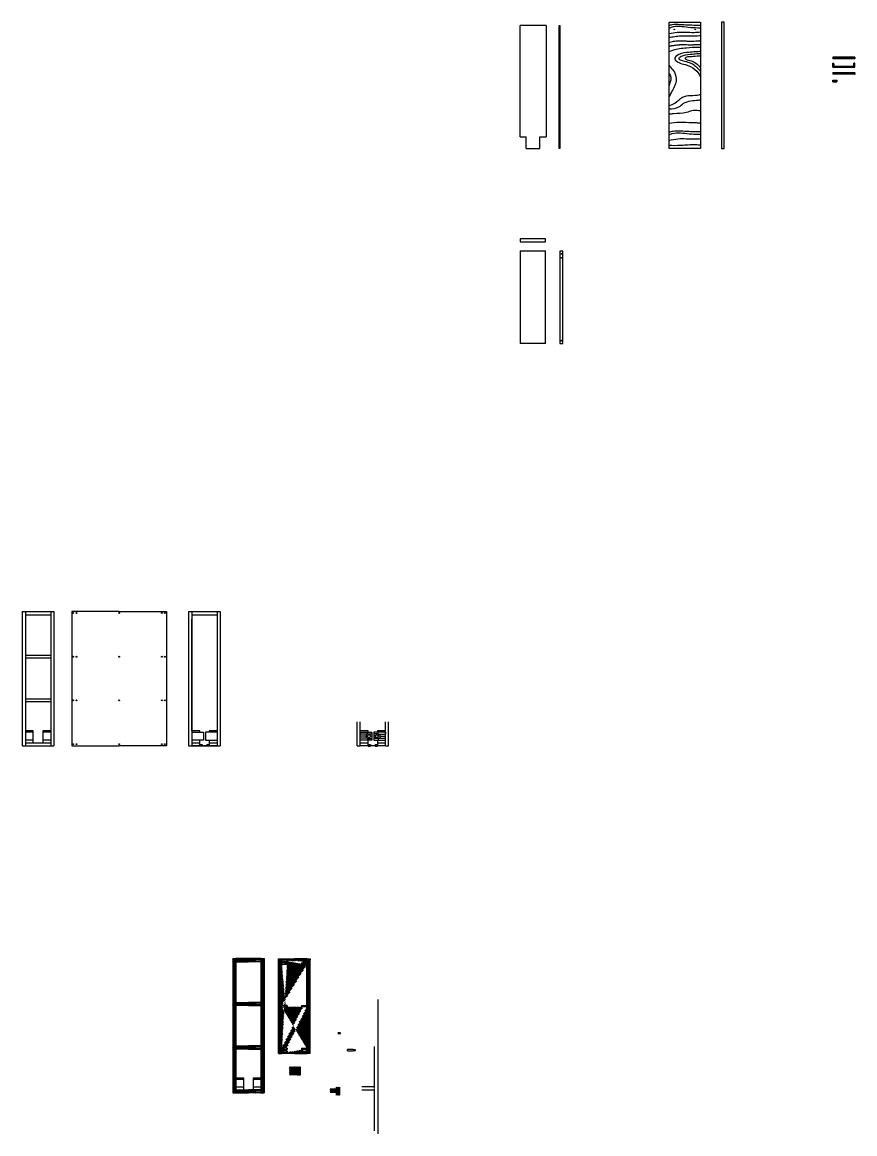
# Model space of a CAD drawing. Header units: millimetres. Extents: x 4413 to 32800, y 1732 to 15812.
# Drawn here: x 5733 to 11002, y 2524 to 9558 of the extents above; entities that cross this region are included whole.
import ezdxf

# ---------------------------------------------------------------- set-up
doc = ezdxf.new("R2010")
doc.units = ezdxf.units.MM
for name, color, linetype in [('A-WALL-FULL', 255, 'Continuous'), ('filatura', 8, 'Continuous'), ('particolari', 6, 'Continuous')]:
    doc.layers.add(name, color=color, linetype=linetype)

# ---------------------------------------------------------------- blocks, each defined once
blk = doc.blocks.new('TRAMA')
at = {"color": 31}
for points in [[(8883.4, 9688.9), (8899.9, 9696.2), (9006, 9696), (9067.2, 9692.8), (9084.6, 9692.8)], [(8884, 9707.2), (8904.4, 9712.6), (8953.6, 9713.7), (9053.5, 9709.5), (9084, 9709.5)], [(8884, 9655.1), (8935.5, 9663.9), (9041.4, 9663.2), (9084, 9665.6)], [(8884, 9632.9), (8901.7, 9634.6), (8939.1, 9639.8), (9029.3, 9640.4), (9076.9, 9642.3), (9084, 9642.3)], [(9084, 9567.7), (9068.2, 9568.4), (8994.3, 9564.2), (8907.2, 9548.9), (8884, 9540.6)], [(9084, 9541.4), (9052.4, 9540.2), (9009.6, 9536.2), (8945.5, 9522.2), (8920.1, 9495.5), (8942.8, 9474.1), (8987.6, 9458.8), (9048.4, 9428.1), (9083.8, 9380), (9084, 9379.5)], [(9084, 9526.9), (9067.8, 9526.9), (9033, 9523.5), (8972.9, 9515.5), (8949.5, 9502.8), (8945.5, 9498.8), (8962.2, 9487.5), (9033, 9463.4), (9084, 9417.6)], [(9084, 9513.6), (9063.2, 9511.9), (9013.1, 9508.9), (8991.2, 9504.7), (8985.7, 9499.1), (8990.4, 9494), (9007.1, 9487.6), (9044.3, 9474.3), (9076.4, 9446.9), (9084, 9436.8)], [(8884, 9452.8), (8892.8, 9442.9), (8918.1, 9411.1), (8929.6, 9357), (8897.2, 9281.4), (8884, 9254.6)], [(8884, 9402.9), (8891.3, 9392.1), (8895.7, 9365), (8889.8, 9344.5), (8884, 9327.8)], [(8884, 9200.2), (8921.5, 9215.8), (8970.3, 9253.3), (9075.4, 9268.3), (9084, 9270.5)], [(8884, 9178.3), (8946.7, 9191.5), (8976.8, 9214.1), (9070.9, 9234.8), (9084, 9236.1)], [(8884, 9146.4), (8914.7, 9150.2), (8993.7, 9157.7), (9038.9, 9170.9), (9084, 9167.8)], [(8884, 9089), (8949.5, 9095.5), (8993.4, 9094), (9055.2, 9091.8), (9084, 9091.7)], [(8884, 9033.1), (8909.5, 9038.5), (8958.7, 9039.7), (9058.7, 9035.4), (9084, 9035.4)], [(8884, 9014.8), (8905, 9022.2), (9011.1, 9021.9), (9072.3, 9018.8), (9084, 9018.7)], [(8884, 8980.2), (8940.6, 8989.8), (9046.5, 8989.2), (9084, 8991)], [(8884, 8948.8), (8958.7, 8949), (9053.3, 8953.7), (9084, 8950.9)]]:
    blk.add_spline(points, degree=3, dxfattribs=at)
for points, knots in [([(8884, 9601.2), (8885.1, 9601.4), (8891, 9602.6), (8902.4, 9604.9), (8907.9, 9605.9), (8918.4, 9607.6), (8923.5, 9608.3), (8929.3, 9608.9), (8930.2, 9608.9), (8932.2, 9609.1), (8933.2, 9609.2), (8936.3, 9609.4), (8938.3, 9609.5), (8944.6, 9609.8), (8948.9, 9609.8), (8960.3, 9609.8), (8967.6, 9609.7), (8982.7, 9609.1), (8990.6, 9608.8), (9007, 9608.2), (9015.5, 9607.9), (9027.6, 9607.9), (9030.9, 9607.9), (9037.5, 9608), (9040.8, 9608.1), (9050.7, 9608.4), (9057.3, 9608.8), (9065.5, 9609.4), (9067.1, 9609.5), (9071.9, 9610), (9075.1, 9610.3), (9079.3, 9610.7), (9080.5, 9610.8), (9084, 9610.9)], [0, 0, 0, 0, 18.755468, 18.755468, 37.510937, 37.510937, 56.266405, 56.266405, 60.086331, 60.086331, 63.906257, 63.906257, 71.54611, 71.54611, 86.825814, 86.825814, 110.53599, 110.53599, 134.246166, 134.246166, 157.956342, 157.956342, 166.728392, 166.728392, 175.500443, 175.500443, 193.044544, 193.044544, 197.275846, 197.275846, 205.73845, 205.73845, 208.690639, 208.690639, 208.690639, 208.690639]), ([(8884, 9577.5), (8888.1, 9577.7), (8890.6, 9577.9), (8895, 9578.3), (8896.8, 9578.5), (8900, 9578.8), (8901.3, 9578.9), (8903.9, 9579.2), (8905.1, 9579.3), (8907, 9579.5), (8907.8, 9579.6), (8909.3, 9579.8), (8910.1, 9579.9), (8912.3, 9580.2), (8913.8, 9580.4), (8918.1, 9581), (8920.9, 9581.4), (8927.8, 9582.4), (8931.7, 9583), (8936.8, 9583.7), (8938.3, 9583.9), (8940.7, 9584.3), (8941.8, 9584.4), (8943.3, 9584.6), (8943.9, 9584.6), (8944.8, 9584.7), (8945.2, 9584.8), (8946.1, 9584.8), (8946.5, 9584.9), (8947.7, 9585), (8948.6, 9585.1), (8951.1, 9585.3), (8952.8, 9585.4), (8958.1, 9585.6), (8961.8, 9585.7), (8971.4, 9585.9), (8977.6, 9585.8), (8990.7, 9585.5), (8997.5, 9585.3), (9011.8, 9585), (9019.2, 9584.9), (9029.3, 9585), (9031.6, 9585.1), (9036.2, 9585.2), (9038.5, 9585.3), (9045.1, 9585.6), (9049.4, 9585.8), (9059, 9586.3), (9064.3, 9586.6), (9070.7, 9586.8), (9072.1, 9586.9), (9074.4, 9586.9), (9075.2, 9587), (9076.5, 9587), (9077, 9587), (9078.5, 9587), (9079.6, 9587), (9081.7, 9587), (9082.8, 9587), (9084, 9587), (9084, 9587), (9084, 9587)], [0, 0, 0, 0, 7.426073, 7.426073, 12.355891, 12.355891, 15.943599, 15.943599, 18.978993, 18.978993, 20.901222, 20.901222, 22.823452, 22.823452, 26.667911, 26.667911, 34.35683, 34.35683, 46.791949, 46.791949, 51.838335, 51.838335, 55.733243, 55.733243, 57.919106, 57.919106, 59.570362, 59.570362, 61.221617, 61.221617, 64.524128, 64.524128, 71.12915, 71.12915, 84.339193, 84.339193, 104.731051, 104.731051, 125.122909, 125.122909, 145.514768, 145.514768, 151.617123, 151.617123, 157.719479, 157.719479, 169.924191, 169.924191, 186.455496, 186.455496, 191.499083, 191.499083, 194.37737, 194.37737, 196.201836, 196.201836, 199.85077, 199.85077, 203.499703, 203.499703, 207.889657, 207.889657, 207.889657, 207.889657])]:
    blk.add_open_spline(points, degree=3, knots=knots, dxfattribs=at)

msp = doc.modelspace()

# ---------------------------------------------------------------- hatches: boundary and pattern name
h = msp.add_hatch()
h.set_pattern_fill('ANSI31', scale=1.2)
h.paths.add_polyline_path([(7065, 3633.1), (7065, 2783.1), (7085, 2783.1), (7085, 2790.6), (7070, 2790.6), (7068.8, 2792.6), (7070, 2794.6), (7085, 2794.6), (7085, 2802.1), (7085, 3060.1), (7085, 3068.1), (7070, 3068.1), (7068.8, 3070.1), (7070, 3072.1), (7085, 3072.1), (7085, 3080.1), (7085, 3336.1), (7085, 3344.1), (7070, 3344.1), (7068.8, 3346.1), (7070, 3348.1), (7085, 3348.1), (7085, 3356.1), (7085, 3612.1), (7085, 3620.6), (7070, 3620.6), (7068.8, 3622.6), (7070, 3624.6), (7085, 3624.6), (7085, 3633.1)])
h = msp.add_hatch()
h.set_pattern_fill('ANSI31')
h.paths.add_polyline_path([(7209.4, 3627.1), (7211.6, 3627.1), (7219.4, 3627.1), (7245, 3627.1), (7245, 3633.1), (7165, 3633.1), (7085, 3633.1), (7085, 3627.1), (7110.6, 3627.1), (7118.4, 3627.1), (7120.6, 3627.1), (7120.6, 3618.1), (7085, 3618.1), (7085, 3612.1), (7165, 3612.1), (7245, 3612.1), (7245, 3618.1), (7209.4, 3618.1)])
h = msp.add_hatch()
h.set_pattern_fill('ANSI31', scale=1.2)
h.paths.add_polyline_path([(7245, 3624.6), (7245, 3633.1), (7265, 3633.1), (7265, 2783.1), (7245, 2783.1), (7245, 2790.6), (7260, 2790.6), (7261.1, 2792.6), (7260, 2794.6), (7245, 2794.6), (7245, 2802.1), (7245, 3060.1), (7245, 3068.1), (7260, 3068.1), (7261.1, 3070.1), (7260, 3072.1), (7245, 3072.1), (7245, 3080.1), (7245, 3336.1), (7245, 3344.1), (7260, 3344.1), (7261.1, 3346.1), (7260, 3348.1), (7245, 3348.1), (7245, 3356.1), (7245, 3612.1), (7245, 3620.6), (7260, 3620.6), (7261.1, 3622.6), (7260, 3624.6)])
h = msp.add_hatch()
h.set_pattern_fill('ANSI31', scale=1.2)
edge = h.paths.add_edge_path()
edge.add_line((7355.2, 3632.1), (7375.2, 3632.1))
edge.add_line((7375.2, 3626.1), (7375.2, 3632.1))
edge.add_line((7375.2, 3623.6), (7375.2, 3626.1))
edge.add_line((7375.2, 3623.6), (7360.2, 3623.6))
edge.add_line((7360.2, 3623.6), (7359.1, 3621.6))
edge.add_line((7359.1, 3621.6), (7360.2, 3619.6))
edge.add_line((7360.2, 3619.6), (7375.2, 3619.6))
edge.add_line((7375.2, 3607.1), (7375.2, 3619.6))
edge.add_line((7375.2, 3604.6), (7375.2, 3607.1))
edge.add_line((7375.2, 3604.6), (7360.2, 3604.6))
edge.add_line((7360.2, 3604.6), (7359.1, 3602.6))
edge.add_line((7359.1, 3602.6), (7360.2, 3600.6))
edge.add_line((7360.2, 3600.6), (7375.2, 3600.6))
edge.add_line((7375.2, 3598.1), (7375.2, 3600.6))
edge.add_line((7375.2, 3336.6), (7375.2, 3598.1))
edge.add_line((7375.2, 3334.1), (7375.2, 3336.6))
edge.add_line((7375.2, 3334.1), (7360.2, 3334.1))
edge.add_line((7360.2, 3334.1), (7359.1, 3332.1))
edge.add_line((7359.1, 3332.1), (7360.2, 3330.1))
edge.add_line((7360.2, 3330.1), (7375.2, 3330.1))
edge.add_line((7375.2, 3327.6), (7375.2, 3330.1))
edge.add_line((7375.2, 3063.6), (7375.2, 3327.6))
edge.add_line((7375.2, 3063.6), (7360.2, 3063.6))
edge.add_line((7360.2, 3063.6), (7359.1, 3061.6))
edge.add_line((7359.1, 3061.6), (7360.2, 3059.6))
edge.add_line((7360.2, 3059.6), (7375.2, 3059.6))
edge.add_line((7375.2, 3044.6), (7375.2, 3059.6))
edge.add_line((7375.2, 3044.6), (7360.2, 3044.6))
edge.add_line((7360.2, 3044.6), (7359.1, 3042.6))
edge.add_line((7359.1, 3042.6), (7360.2, 3040.6))
edge.add_line((7360.2, 3040.6), (7375.2, 3040.6))
edge.add_line((7375.2, 3038.1), (7375.2, 3032.1))
edge.add_line((7355.2, 3032.1), (7375.2, 3032.1))
edge.add_line((7355.2, 3032.1), (7355.2, 3632.1))
h = msp.add_hatch()
h.set_pattern_fill('ANSI31', scale=2)
edge = h.paths.add_edge_path()
edge.add_line((7375.2, 3632.1), (7455.2, 3632.1))
edge.add_line((7535.2, 3632.1), (7455.2, 3632.1))
edge.add_line((7375.2, 3626.1), (7375.2, 3632.1))
edge.add_line((7535.2, 3626.1), (7535.2, 3632.1))
edge.add_line((7509.6, 3617.1), (7501.8, 3617.1))
edge.add_line((7499.6, 3626.1), (7499.6, 3617.1))
edge.add_line((7499.6, 3626.1), (7535.2, 3626.1))
edge.add_line((7501.8, 3617.1), (7499.6, 3617.1))
edge.add_line((7535.2, 3617.1), (7509.6, 3617.1))
edge.add_line((7509.6, 3598.1), (7501.8, 3598.1))
edge.add_line((7499.6, 3607.1), (7499.6, 3598.1))
edge.add_line((7499.6, 3607.1), (7535.2, 3607.1))
edge.add_line((7501.8, 3598.1), (7499.6, 3598.1))
edge.add_line((7535.2, 3598.1), (7509.6, 3598.1))
edge.add_line((7400.8, 3617.1), (7408.6, 3617.1))
edge.add_line((7410.8, 3626.1), (7410.8, 3617.1))
edge.add_line((7410.8, 3626.1), (7375.2, 3626.1))
edge.add_line((7408.6, 3617.1), (7410.8, 3617.1))
edge.add_line((7375.2, 3617.1), (7400.8, 3617.1))
edge.add_line((7400.8, 3598.1), (7408.6, 3598.1))
edge.add_line((7410.8, 3607.1), (7410.8, 3598.1))
edge.add_line((7410.8, 3607.1), (7375.2, 3607.1))
edge.add_line((7408.6, 3598.1), (7410.8, 3598.1))
edge.add_line((7375.2, 3598.1), (7400.8, 3598.1))
edge.add_line((7375.2, 3607.1), (7375.2, 3619.6))
edge.add_line((7535.2, 3617.1), (7535.2, 3607.1))
edge.add_line((7535.2, 3336.6), (7535.2, 3598.1))
edge.add_line((7375.2, 3336.6), (7375.2, 3598.1))
edge.add_line((7400.8, 3327.6), (7408.6, 3327.6))
edge.add_line((7410.8, 3336.6), (7410.8, 3327.6))
edge.add_line((7410.8, 3336.6), (7375.2, 3336.6))
edge.add_line((7408.6, 3327.6), (7410.8, 3327.6))
edge.add_line((7375.2, 3327.6), (7400.8, 3327.6))
edge.add_line((7509.6, 3327.6), (7501.8, 3327.6))
edge.add_line((7499.6, 3336.6), (7499.6, 3327.6))
edge.add_line((7499.6, 3336.6), (7535.2, 3336.6))
edge.add_line((7501.8, 3327.6), (7499.6, 3327.6))
edge.add_line((7535.2, 3327.6), (7509.6, 3327.6))
edge.add_line((7375.2, 3066.1), (7375.2, 3327.6))
edge.add_line((7535.2, 3063.6), (7535.2, 3327.6))
edge.add_line((7400.8, 3057.1), (7408.6, 3057.1))
edge.add_line((7410.8, 3066.1), (7410.8, 3057.1))
edge.add_line((7410.8, 3066.1), (7375.2, 3066.1))
edge.add_line((7408.6, 3057.1), (7410.8, 3057.1))
edge.add_line((7375.2, 3057.1), (7400.8, 3057.1))
edge.add_line((7400.8, 3038.1), (7408.6, 3038.1))
edge.add_line((7410.8, 3047.1), (7410.8, 3038.1))
edge.add_line((7410.8, 3047.1), (7375.2, 3047.1))
edge.add_line((7408.6, 3038.1), (7410.8, 3038.1))
edge.add_line((7375.2, 3038.1), (7400.8, 3038.1))
edge.add_line((7509.6, 3057.1), (7501.8, 3057.1))
edge.add_line((7499.6, 3066.1), (7499.6, 3057.1))
edge.add_line((7499.6, 3066.1), (7535.2, 3066.1))
edge.add_line((7501.8, 3057.1), (7499.6, 3057.1))
edge.add_line((7535.2, 3057.1), (7509.6, 3057.1))
edge.add_line((7509.6, 3038.1), (7501.8, 3038.1))
edge.add_line((7499.6, 3047.1), (7499.6, 3038.1))
edge.add_line((7499.6, 3047.1), (7535.2, 3047.1))
edge.add_line((7501.8, 3038.1), (7499.6, 3038.1))
edge.add_line((7535.2, 3038.1), (7509.6, 3038.1))
edge.add_line((7535.2, 3057.1), (7535.2, 3047.1))
edge.add_line((7535.2, 3038.1), (7535.2, 3032.1))
edge.add_line((7455.2, 3032.1), (7535.2, 3032.1))
edge.add_line((7455.2, 3032.1), (7375.2, 3032.1))
edge.add_line((7375.2, 3038.1), (7375.2, 3032.1))
edge.add_line((7375.2, 3057.1), (7375.2, 3047.1))
h = msp.add_hatch()
h.set_pattern_fill('ANSI31', scale=1.2)
edge = h.paths.add_edge_path()
edge.add_line((7535.2, 3626.1), (7535.2, 3632.1))
edge.add_line((7535.2, 3632.1), (7555.2, 3632.1))
edge.add_line((7555.2, 3032.1), (7555.2, 3632.1))
edge.add_line((7555.2, 3032.1), (7535.2, 3032.1))
edge.add_line((7535.2, 3038.1), (7535.2, 3032.1))
edge.add_line((7550.2, 3040.6), (7535.2, 3040.6))
edge.add_line((7551.4, 3042.6), (7550.2, 3040.6))
edge.add_line((7550.2, 3044.6), (7551.4, 3042.6))
edge.add_line((7535.2, 3044.6), (7550.2, 3044.6))
edge.add_line((7535.2, 3044.6), (7535.2, 3059.6))
edge.add_line((7550.2, 3059.6), (7535.2, 3059.6))
edge.add_line((7551.4, 3061.6), (7550.2, 3059.6))
edge.add_line((7550.2, 3063.6), (7551.4, 3061.6))
edge.add_line((7535.2, 3063.6), (7550.2, 3063.6))
edge.add_line((7535.2, 3063.6), (7535.2, 3327.6))
edge.add_line((7535.2, 3327.6), (7535.2, 3330.1))
edge.add_line((7550.2, 3330.1), (7535.2, 3330.1))
edge.add_line((7551.4, 3332.1), (7550.2, 3330.1))
edge.add_line((7550.2, 3334.1), (7551.4, 3332.1))
edge.add_line((7535.2, 3334.1), (7550.2, 3334.1))
edge.add_line((7535.2, 3334.1), (7535.2, 3336.6))
edge.add_line((7535.2, 3336.6), (7535.2, 3598.1))
edge.add_line((7535.2, 3598.1), (7535.2, 3600.6))
edge.add_line((7550.2, 3600.6), (7535.2, 3600.6))
edge.add_line((7551.4, 3602.6), (7550.2, 3600.6))
edge.add_line((7550.2, 3604.6), (7551.4, 3602.6))
edge.add_line((7535.2, 3604.6), (7550.2, 3604.6))
edge.add_line((7535.2, 3604.6), (7535.2, 3607.1))
edge.add_line((7535.2, 3607.1), (7535.2, 3619.6))
edge.add_line((7550.2, 3619.6), (7535.2, 3619.6))
edge.add_line((7551.4, 3621.6), (7550.2, 3619.6))
edge.add_line((7550.2, 3623.6), (7551.4, 3621.6))
edge.add_line((7535.2, 3623.6), (7550.2, 3623.6))
edge.add_line((7535.2, 3623.6), (7535.2, 3626.1))
h = msp.add_hatch()
h.set_pattern_fill('ANSI31')
h.paths.add_polyline_path([(7209.4, 3350.6), (7211.6, 3350.6), (7219.4, 3350.6), (7245, 3350.6), (7245, 3356.1), (7165, 3356.1), (7085, 3356.1), (7085, 3350.6), (7110.6, 3350.6), (7118.4, 3350.6), (7120.6, 3350.6), (7120.6, 3341.6), (7085, 3341.6), (7085, 3336.1), (7165, 3336.1), (7245, 3336.1), (7245, 3341.6), (7209.4, 3341.6)])
h = msp.add_hatch()
h.set_pattern_fill('ANSI31')
h.paths.add_polyline_path([(7209.4, 3074.6), (7211.6, 3074.6), (7219.4, 3074.6), (7245, 3074.6), (7245, 3080.1), (7165, 3080.1), (7085, 3080.1), (7085, 3074.6), (7110.6, 3074.6), (7118.4, 3074.6), (7120.6, 3074.6), (7120.6, 3065.6), (7085, 3065.6), (7085, 3060.1), (7165, 3060.1), (7245, 3060.1), (7245, 3065.6), (7209.4, 3065.6)])
h = msp.add_hatch()
h.set_pattern_fill('ANSI31')
h.paths.add_polyline_path([(7473.9, 2947.6), (7424.4, 2947.6), (7424.4, 2897.1), (7473.9, 2897.1), (7473.9, 2903.1), (7448.3, 2903.1), (7440.5, 2903.1), (7439.5, 2903.1), (7438.3, 2903.1), (7438.3, 2904.6), (7438.3, 2910.6), (7438.3, 2912.1), (7473.9, 2912.1), (7473.9, 2922.1), (7448.3, 2922.1), (7440.5, 2922.1), (7439.5, 2922.1), (7438.3, 2922.1), (7438.3, 2923.6), (7438.3, 2929.6), (7438.3, 2931.1), (7473.9, 2931.1)])
h.paths.add_polyline_path([(7493.9, 2947.6), (7473.9, 2947.6), (7473.9, 2931.1), (7473.9, 2928.6), (7486.9, 2928.6), (7488.9, 2928.6), (7490, 2926.6), (7488.9, 2924.6), (7486.9, 2924.6), (7473.9, 2924.6), (7473.9, 2922.1), (7473.9, 2912.1), (7473.9, 2909.6), (7486.9, 2909.6), (7488.9, 2909.6), (7490, 2907.6), (7488.9, 2905.6), (7486.9, 2905.6), (7473.9, 2905.6), (7473.9, 2903.1), (7473.9, 2897.1), (7493.9, 2897.1)])
h = msp.add_hatch()
h.set_pattern_fill('ANSI31')
h.paths.add_polyline_path([(7741.5, 2818.6), (7721.5, 2818.6), (7721.5, 2798.8), (7734.5, 2798.8), (7736.5, 2798.8), (7737.6, 2796.8), (7736.5, 2794.8), (7734.5, 2794.8), (7721.5, 2794.8), (7721.5, 2768.2), (7741.5, 2768.2)])
h.paths.add_polyline_path([(7721.5, 2806.8), (7681.5, 2806.8), (7681.5, 2786.8), (7721.5, 2786.8), (7721.5, 2792.3), (7695.9, 2792.3), (7688.1, 2792.3), (7687.1, 2792.3), (7685.9, 2792.3), (7685.9, 2793.8), (7685.9, 2799.8), (7685.9, 2801.3), (7721.5, 2801.3)])
h = msp.add_hatch()
h.set_pattern_fill('ANSI31')
h.paths.add_polyline_path([(7209.4, 2797.1), (7211.6, 2797.1), (7219.4, 2797.1), (7245, 2797.1), (7245, 2802.1), (7165, 2802.1), (7085, 2802.1), (7085, 2797.1), (7110.6, 2797.1), (7118.4, 2797.1), (7120.6, 2797.1), (7120.6, 2788.1), (7085, 2788.1), (7085, 2783.1), (7165, 2783.1), (7245, 2783.1), (7245, 2788.1), (7209.4, 2788.1)])

# ---------------------------------------------------------------- linework, layer by layer
at = {"color": 7}
for p, q in [((8884, 8832.8), (8884, 9537.9)), ((9048, 9537.9), (8884, 9537.9)), ((9048, 9537.9), (9048, 8832.8)), ((9826, 9557.9), (9857, 9557.9)), ((10176, 9557.9), (10158, 9557.9)), ((10158, 9557.9), (10158, 8757.9)), ((10176, 8757.9), (10176, 9557.9)), ((10863.5, 9336.8), (10864.5, 9337.8)), ((10863.5, 9336.8), (10863.5, 9327.8)), ((10864.5, 9326.8), (10863.5, 9327.8)), ((10863.5, 9273.6), (10863.5, 9298.6)), ((10863.5, 9298.6), (10868.5, 9298.6)), ((10868.5, 9278.6), (10868.5, 9298.6)), ((10868.5, 9292.6), (10868.5, 9278.6)), ((11001.5, 9298.6), (10996.5, 9298.6)), ((10996.5, 9278.6), (10996.5, 9298.6)), ((10996.5, 9292.6), (10996.5, 9278.6)), ((11001.5, 9336.8), (11000.5, 9337.8)), ((11000.5, 9326.8), (11001.5, 9327.8)), ((11001.5, 9336.8), (11001.5, 9327.8)), ((11001.5, 9273.6), (11001.5, 9298.6)), ((11001.5, 9298.6), (11001.5, 9298.6)), ((10863.5, 9273.6), (10868.5, 9278.6)), ((10863.5, 9273.6), (11001.5, 9273.6)), ((10863.5, 9273.6), (10864.5, 9273.6)), ((10863.5, 9238.5), (10864.5, 9239.5)), ((10863.5, 9238.5), (10863.5, 9229.5)), ((10864.5, 9238.5), (10863.5, 9238.5)), ((10864.5, 9228.5), (10863.5, 9229.5)), ((10996.5, 9278.6), (10868.5, 9278.6)), ((10868.5, 9228.5), (10868.5, 9239.5)), ((10996.5, 9278.6), (11001.5, 9273.6)), ((10996.5, 9239.5), (10996.5, 9228.5)), ((11001.5, 9238.5), (11000.5, 9239.5)), ((11000.5, 9238.5), (11001.5, 9238.5)), ((11000.5, 9228.5), (11001.5, 9229.5)), ((11001.5, 9238.5), (11001.5, 9229.5)), ((10863.5, 9180.9), (10863.5, 9191.9)), ((10863.5, 9191.9), (10863.5, 9190.9)), ((10863.5, 9191.9), (10887.5, 9191.9)), ((10863.5, 9180.9), (10887.5, 9180.9)), ((10888.5, 9190.9), (10887.5, 9191.9)), ((10887.5, 9180.9), (10888.5, 9181.9)), ((10888.5, 9190.9), (10888.5, 9181.9)), ((8884, 8832.8), (8922.8, 8832.8)), ((8922.8, 8757.9), (8922.8, 8832.8)), ((9009.2, 8832.8), (9048, 8832.8)), ((9009.2, 8757.9), (9009.2, 8832.8)), ((8922.8, 8757.9), (9009.2, 8757.9)), ((10158, 8757.9), (10176, 8757.9)), ((9044, 8187.3), (8884, 8187.3)), ((8884, 8187.3), (8884, 8167.3)), ((8884, 8167.3), (9044, 8167.3)), ((9044, 8167.3), (9044, 8187.3)), ((8884, 8110.6), (8884, 7524.6)), ((8884, 8110.6), (9044, 8110.6)), ((9044, 7524.6), (9044, 8110.6)), ((9155.1, 8110), (9135.1, 8110)), ((9135.1, 8110), (9135.1, 7810)), ((9155.1, 7810), (9155.1, 8110)), ((9135.1, 7810), (9135.1, 7524.6)), ((9155.1, 7524.6), (9155.1, 7810)), ((9044, 7524.6), (8884, 7524.6)), ((9135.1, 7524.6), (9155.1, 7524.6)), ((6046.3, 5830), (6046.3, 4980)), ((6346.3, 5830), (6046.3, 5830)), ((6346.3, 5830), (6646.3, 5830)), ((6646.3, 5830), (6646.3, 4980)), ((6806.5, 5073.9), (6806.5, 5780)), ((6966.5, 5780), (6966.5, 5073.9)), ((5803.3, 5073.9), (5753.3, 5073.9)), ((5803.3, 4999), (5803.3, 5073.9)), ((5913.3, 5073.9), (5863.3, 5073.9)), ((5863.3, 5073.9), (5863.3, 4999)), ((6856.5, 5073.9), (6806.5, 5073.9)), ((6806.5, 5065.4), (6879.9, 5065.4)), ((6856.5, 5065.4), (6856.5, 5073.9)), ((6879.9, 5065.4), (6879.9, 5015.5)), ((6966.5, 5065.4), (6893.1, 5065.4)), ((6893.1, 5065.4), (6893.1, 5015.5)), ((6966.5, 5073.9), (6916.5, 5073.9)), ((6916.5, 5073.9), (6916.5, 5065.4)), ((7922, 5073.9), (7872, 5073.9)), ((7872, 5065.4), (7872, 5055.4)), ((7917.9, 5053.4), (7917.9, 5065.4)), ((7922, 5065.4), (7922, 5073.9)), ((8032, 5073.9), (7982, 5073.9)), ((7982, 5073.9), (7982, 5065.4)), ((7986.1, 5053.4), (7986.1, 5065.4)), ((8032, 5065.4), (8032, 5055.4)), ((6879.9, 5015.5), (6806.5, 5015.5)), ((6856.5, 4980), (6856.5, 5015.5)), ((6893.1, 5015.5), (6966.5, 5015.5)), ((6916.5, 5015.5), (6916.5, 4980)), ((7917.9, 5053.4), (7872, 5053.4)), ((7917.9, 5027.5), (7872, 5027.5)), ((7872, 5015.5), (7872, 5025.5)), ((7917.9, 5027.5), (7917.9, 5015.5)), ((7922, 4978), (7922, 5015.5)), ((7982, 5015.5), (7982, 4978)), ((7986.1, 5053.4), (8032, 5053.4)), ((7986.1, 5027.5), (7986.1, 5015.5)), ((7986.1, 5027.5), (8032, 5027.5)), ((8032, 5015.5), (8032, 5025.5)), ((6046.3, 4980), (6346.3, 4980)), ((6646.3, 4980), (6346.3, 4980)), ((6806.5, 4982), (6856.5, 4982)), ((6806.5, 4980), (6966.5, 4980)), ((6856.5, 4982), (6856.5, 4988.4)), ((6856.5, 4988.4), (6872.2, 4988.4)), ((6916.5, 4980), (6856.5, 4980)), ((6872.2, 4988.4), (6872.2, 4980)), ((6872.2, 4982), (6900.8, 4982)), ((6900.8, 4988.4), (6916.5, 4988.4)), ((6900.8, 4988.4), (6900.8, 4980)), ((6916.5, 4982), (6966.5, 4982)), ((7872, 4982), (7922, 4982)), ((7872, 4980), (7872, 4982)), ((7922, 4980), (7872, 4980)), ((7922, 4982), (7922, 4988.4)), ((7922, 4988.4), (7937.7, 4988.4)), ((7922, 4978), (7937.7, 4978)), ((7937.7, 4988.4), (7937.7, 4978)), ((7937.7, 4982), (7966.4, 4982)), ((7966.4, 4980), (7937.7, 4980)), ((7966.4, 4988.4), (7982, 4988.4)), ((7966.4, 4988.4), (7966.4, 4978)), ((7966.4, 4978), (7982, 4978)), ((7982, 4982), (8032, 4982)), ((8032, 4980), (7982, 4980)), ((8032, 4980), (8032, 4982)), ((7473.9, 2931.1), (7473.9, 2928.6)), ((7473.9, 2928.6), (7486.9, 2928.6)), ((7473.9, 2924.6), (7486.9, 2924.6)), ((7473.9, 2922.1), (7473.9, 2924.6)), ((7473.9, 2912.1), (7473.9, 2909.6)), ((7473.9, 2909.6), (7486.9, 2909.6)), ((7473.9, 2905.6), (7486.9, 2905.6)), ((7473.9, 2903.1), (7473.9, 2905.6)), ((7486.9, 2928.6), (7487.5, 2927.6)), ((7486.9, 2924.6), (7487.5, 2925.6)), ((7486.9, 2909.6), (7487.5, 2908.6)), ((7486.9, 2905.6), (7487.5, 2906.6)), ((7488.9, 2927.6), (7487.5, 2927.6)), ((7487.5, 2927.6), (7487.5, 2925.6)), ((7487.5, 2925.6), (7488.9, 2925.6)), ((7488.9, 2908.6), (7487.5, 2908.6)), ((7487.5, 2908.6), (7487.5, 2906.6)), ((7487.5, 2906.6), (7488.9, 2906.6)), ((7488.9, 2928.6), (7490, 2926.6)), ((7488.9, 2924.6), (7490, 2926.6)), ((7488.9, 2909.6), (7490, 2907.6)), ((7488.9, 2905.6), (7490, 2907.6)), ((7135, 2877), (7085, 2877)), ((7135, 2802.1), (7135, 2877)), ((7245, 2877), (7195, 2877)), ((7195, 2877), (7195, 2802.1)), ((7721.5, 2798.8), (7734.5, 2798.8)), ((7721.5, 2794.8), (7734.5, 2794.8)), ((7734.5, 2798.8), (7735.1, 2797.8)), ((7734.5, 2794.8), (7735.1, 2795.8)), ((7736.5, 2797.8), (7735.1, 2797.8)), ((7735.1, 2797.8), (7735.1, 2795.8)), ((7735.1, 2795.8), (7736.5, 2795.8)), ((7736.5, 2798.8), (7737.6, 2796.8)), ((7736.5, 2794.8), (7737.6, 2796.8))]:
    msp.add_line(p, q, dxfattribs=at)
at = {"color": 8}
for p, q in [((9131, 8757.9), (9131, 9537.9)), ((9131, 9537.9), (9135, 9537.9)), ((9135, 9537.9), (9135, 8757.9)), ((10864.5, 9274.6), (10864.5, 9298.6)), ((11000.5, 9274.6), (11000.5, 9298.6)), ((10864.5, 9274.6), (11000.5, 9274.6)), ((10863.5, 9190.9), (10888.5, 9190.9)), ((10888.5, 9181.9), (10863.5, 9181.9)), ((9131, 8832.8), (9135, 8832.8)), ((9135, 8757.9), (9131, 8757.9)), ((5803.3, 5065.4), (5753.3, 5065.4)), ((5913.3, 5065.4), (5863.3, 5065.4)), ((7852, 4980), (7852, 5131.7)), ((7872, 4980), (7872, 5131.7)), ((8032, 4980), (8032, 5131.7)), ((8052, 4980), (8052, 5131.7)), ((5803.3, 5015.5), (5753.3, 5015.5)), ((5913.3, 5015.5), (5863.3, 5015.5)), ((7908.8, 5040.4), (7872, 5040.4)), ((7908.8, 5053.4), (7908.8, 5027.5)), ((7917.9, 5055.4), (7945.5, 5055.4)), ((7917.9, 5025.5), (7945.5, 5025.5)), ((7986.1, 5055.4), (7958.6, 5055.4)), ((7986.1, 5025.5), (7958.6, 5025.5)), ((7995.3, 5053.4), (7995.3, 5027.5)), ((7995.3, 5040.4), (8032, 5040.4)), ((7852, 4980), (7872, 4980)), ((7924, 4982), (7935.7, 4982)), ((7924, 4980), (7935.7, 4980)), ((7968.4, 4982), (7980, 4982)), ((7968.4, 4980), (7980, 4980)), ((8032, 4980), (8052, 4980)), ((7085, 3627.1), (7085, 3624.6)), ((7085, 3624.6), (7085, 3620.6)), ((7085, 3618.1), (7085, 3620.6)), ((7245, 3627.1), (7245, 3624.6)), ((7245, 3624.6), (7245, 3620.6)), ((7245, 3618.1), (7245, 3620.6)), ((7085, 3350.6), (7085, 3348.1)), ((7085, 3341.6), (7085, 3344.1)), ((7245, 3350.6), (7245, 3348.1)), ((7245, 3341.6), (7245, 3344.1)), ((7085, 3074.6), (7085, 3072.1)), ((7085, 3065.6), (7085, 3068.1)), ((7245, 3074.6), (7245, 3072.1)), ((7245, 3065.6), (7245, 3068.1)), ((7135, 2868.5), (7085, 2868.5)), ((7135, 2818.6), (7085, 2818.6)), ((7245, 2868.5), (7195, 2868.5)), ((7245, 2818.6), (7195, 2818.6)), ((7085, 2797.1), (7085, 2794.6)), ((7085, 2788.1), (7085, 2790.6)), ((7245, 2797.1), (7245, 2794.6)), ((7245, 2788.1), (7245, 2790.6))]:
    msp.add_line(p, q, dxfattribs=at)
at = {"color": 1}
for p, q in [((7085, 3633.1), (7085, 3624.6)), ((7085, 3624.6), (7085, 3620.6)), ((7085, 3620.6), (7085, 3612.1)), ((7085, 3612.1), (7085, 3356.1)), ((7245, 3633.1), (7265, 3633.1)), ((7245, 3624.6), (7245, 3633.1)), ((7245, 3620.6), (7245, 3624.6)), ((7245, 3612.1), (7245, 3620.6)), ((7245, 3356.1), (7245, 3612.1)), ((7355.2, 3632.1), (7355.2, 3625.1)), ((7355.2, 3032.1), (7355.2, 3632.1)), ((7355.2, 3632.1), (7375.2, 3632.1)), ((7375.2, 3632.1), (7455.2, 3632.1)), ((7375.2, 3626.1), (7375.2, 3632.1)), ((7375.2, 3623.6), (7375.2, 3626.1)), ((7375.2, 3619.6), (7375.2, 3623.6)), ((7375.2, 3607.1), (7375.2, 3619.6)), ((7375.2, 3604.6), (7375.2, 3607.1)), ((7375.2, 3600.6), (7375.2, 3604.6)), ((7375.2, 3598.1), (7375.2, 3600.6)), ((7375.2, 3336.6), (7375.2, 3598.1)), ((7535.2, 3632.1), (7455.2, 3632.1)), ((7535.2, 3626.1), (7535.2, 3632.1)), ((7535.2, 3632.1), (7555.2, 3632.1)), ((7535.2, 3623.6), (7535.2, 3626.1)), ((7535.2, 3619.6), (7535.2, 3623.6)), ((7535.2, 3607.1), (7535.2, 3619.6)), ((7535.2, 3617.1), (7535.2, 3607.1)), ((7535.2, 3604.6), (7535.2, 3607.1)), ((7535.2, 3600.6), (7535.2, 3604.6)), ((7535.2, 3598.1), (7535.2, 3600.6)), ((7535.2, 3336.6), (7535.2, 3598.1)), ((7555.2, 3032.1), (7555.2, 3632.1)), ((7555.2, 3632.1), (7555.2, 3625.1)), ((7085, 3356.1), (7085, 3348.1)), ((7085, 3348.1), (7085, 3344.1)), ((7085, 3344.1), (7085, 3336.1)), ((7085, 3336.1), (7085, 3080.1)), ((7245, 3348.1), (7245, 3356.1)), ((7245, 3344.1), (7245, 3348.1)), ((7245, 3336.1), (7245, 3344.1)), ((7245, 3080.1), (7245, 3336.1)), ((7375.2, 3334.1), (7375.2, 3336.6)), ((7375.2, 3330.1), (7375.2, 3334.1)), ((7375.2, 3327.6), (7375.2, 3330.1)), ((7375.2, 3063.6), (7375.2, 3327.6)), ((7375.2, 3066.1), (7375.2, 3327.6)), ((7535.2, 3334.1), (7535.2, 3336.6)), ((7535.2, 3330.1), (7535.2, 3334.1)), ((7535.2, 3327.6), (7535.2, 3330.1)), ((7535.2, 3063.6), (7535.2, 3327.6)), ((7085, 3080.1), (7085, 3072.1)), ((7085, 3072.1), (7085, 3068.1)), ((7085, 3068.1), (7085, 3060.1)), ((7085, 3060.1), (7085, 2802.1)), ((7245, 3072.1), (7245, 3080.1)), ((7245, 3068.1), (7245, 3072.1)), ((7245, 3060.1), (7245, 3068.1)), ((7245, 2802.1), (7245, 3060.1)), ((7355.2, 3032.1), (7375.2, 3032.1)), ((7375.2, 3066.1), (7375.2, 3057.1)), ((7375.2, 3059.6), (7375.2, 3063.6)), ((7375.2, 3044.6), (7375.2, 3059.6)), ((7375.2, 3057.1), (7375.2, 3047.1)), ((7375.2, 3038.1), (7375.2, 3044.6)), ((7375.2, 3038.1), (7375.2, 3032.1)), ((7455.2, 3032.1), (7375.2, 3032.1)), ((7455.2, 3032.1), (7535.2, 3032.1)), ((7535.2, 3059.6), (7535.2, 3063.6)), ((7535.2, 3044.6), (7535.2, 3059.6)), ((7535.2, 3057.1), (7535.2, 3047.1)), ((7535.2, 3038.1), (7535.2, 3044.6)), ((7535.2, 3038.1), (7535.2, 3032.1)), ((7555.2, 3032.1), (7535.2, 3032.1)), ((7962.8, 2821.4), (7962.8, 3077.4)), ((7473.9, 2897.1), (7424.4, 2897.1)), ((7473.9, 2947.6), (7473.9, 2931.1)), ((7473.9, 2912.1), (7473.9, 2922.1)), ((7473.9, 2903.1), (7473.9, 2897.1)), ((7473.9, 2897.1), (7493.9, 2897.1)), ((7493.9, 2897.1), (7493.9, 2947.6)), ((7721.5, 2798.8), (7721.5, 2818.6)), ((7741.5, 2818.6), (7741.5, 2768.2)), ((7962.8, 2813.4), (7962.8, 2821.4)), ((7065, 2783.1), (7085, 2783.1)), ((7085, 2802.1), (7085, 2794.6)), ((7085, 2794.6), (7085, 2790.6)), ((7085, 2790.6), (7085, 2783.1)), ((7245, 2794.6), (7245, 2802.1)), ((7245, 2790.6), (7245, 2794.6)), ((7245, 2783.1), (7245, 2790.6)), ((7245, 2783.1), (7265, 2783.1)), ((7721.5, 2806.8), (7681.5, 2806.8)), ((7681.5, 2786.8), (7721.5, 2786.8)), ((7721.5, 2768.2), (7721.5, 2794.8)), ((7962.8, 2801.4), (7962.8, 2809.4)), ((7962.8, 2543.4), (7962.8, 2801.4))]:
    msp.add_line(p, q, dxfattribs=at)
at = {"color": 6}
msp.add_line((7245, 3080.1), (7245, 3080.1), dxfattribs=at)
for p, q in [((7473.9, 2931.1), (7438.3, 2931.1)), ((7438.3, 2929.6), (7438.3, 2931.1)), ((7442.3, 2929.6), (7438.3, 2929.6)), ((7438.3, 2929.6), (7438.3, 2923.6)), ((7442.3, 2923.6), (7438.3, 2923.6)), ((7438.3, 2922.1), (7438.3, 2923.6)), ((7439.5, 2922.1), (7438.3, 2922.1)), ((7473.9, 2912.1), (7438.3, 2912.1)), ((7438.3, 2910.6), (7438.3, 2912.1)), ((7442.3, 2910.6), (7438.3, 2910.6)), ((7438.3, 2910.6), (7438.3, 2904.6)), ((7442.3, 2904.6), (7438.3, 2904.6)), ((7438.3, 2903.1), (7438.3, 2904.6)), ((7439.5, 2903.1), (7438.3, 2903.1)), ((7439.5, 2922.1), (7440.5, 2922.1)), ((7439.5, 2903.1), (7440.5, 2903.1)), ((7440.5, 2929.6), (7440.5, 2931.1)), ((7442.3, 2929.6), (7440.5, 2929.6)), ((7442.3, 2923.6), (7440.5, 2923.6)), ((7440.5, 2923.6), (7440.5, 2922.1)), ((7448.3, 2922.1), (7440.5, 2922.1)), ((7440.5, 2910.6), (7440.5, 2912.1)), ((7442.3, 2910.6), (7440.5, 2910.6)), ((7442.3, 2904.6), (7440.5, 2904.6)), ((7440.5, 2904.6), (7440.5, 2903.1)), ((7448.3, 2903.1), (7440.5, 2903.1)), ((7442.3, 2929.6), (7442.3, 2928.6)), ((7448.3, 2928.6), (7442.3, 2928.6)), ((7442.3, 2928.6), (7442.3, 2924.5)), ((7448.3, 2924.6), (7442.3, 2924.6)), ((7442.3, 2924.5), (7442.3, 2923.6)), ((7442.3, 2910.6), (7442.3, 2909.6)), ((7448.3, 2909.6), (7442.3, 2909.6)), ((7442.3, 2909.6), (7442.3, 2905.5)), ((7448.3, 2905.6), (7442.3, 2905.6)), ((7442.3, 2905.5), (7442.3, 2904.6)), ((7473.3, 2930.6), (7448.3, 2930.6)), ((7448.3, 2930.6), (7448.3, 2922.6)), ((7473.3, 2922.6), (7448.3, 2922.6)), ((7473.9, 2922.1), (7448.3, 2922.1)), ((7473.3, 2911.6), (7448.3, 2911.6)), ((7448.3, 2911.6), (7448.3, 2903.6)), ((7473.3, 2903.6), (7448.3, 2903.6)), ((7473.9, 2903.1), (7448.3, 2903.1)), ((7473.3, 2928.6), (7473.3, 2930.6)), ((7473.3, 2924.6), (7473.3, 2922.6)), ((7473.3, 2924.6), (7473.9, 2924.6)), ((7473.3, 2909.6), (7473.3, 2911.6)), ((7473.3, 2905.6), (7473.3, 2903.6)), ((7473.3, 2905.6), (7473.9, 2905.6)), ((7721.5, 2801.3), (7685.9, 2801.3)), ((7685.9, 2799.8), (7685.9, 2801.3)), ((7689.9, 2799.8), (7685.9, 2799.8)), ((7685.9, 2799.8), (7685.9, 2793.8)), ((7689.9, 2793.8), (7685.9, 2793.8)), ((7685.9, 2792.3), (7685.9, 2793.8)), ((7687.1, 2792.3), (7685.9, 2792.3)), ((7687.1, 2792.3), (7688.1, 2792.3)), ((7688.1, 2799.8), (7688.1, 2801.3)), ((7689.9, 2799.8), (7688.1, 2799.8)), ((7689.9, 2793.8), (7688.1, 2793.8)), ((7688.1, 2793.8), (7688.1, 2792.3)), ((7695.9, 2792.3), (7688.1, 2792.3)), ((7689.9, 2799.8), (7689.9, 2798.8)), ((7695.9, 2798.8), (7689.9, 2798.8)), ((7689.9, 2798.8), (7689.9, 2794.7)), ((7695.9, 2794.8), (7689.9, 2794.8)), ((7689.9, 2794.7), (7689.9, 2793.8)), ((7720.9, 2800.8), (7695.9, 2800.8)), ((7695.9, 2800.8), (7695.9, 2792.8)), ((7720.9, 2792.8), (7695.9, 2792.8)), ((7721.5, 2792.3), (7695.9, 2792.3)), ((7720.9, 2798.8), (7720.9, 2800.8)), ((7721.5, 2798.8), (7720.9, 2798.8)), ((7720.9, 2794.8), (7720.9, 2792.8)), ((7720.9, 2794.8), (7721.5, 2794.8))]:
    msp.add_line(p, q)
at = {"color": 7}
msp.add_lwpolyline([(9826, 9557.9), (10026, 9557.9), (10026, 8757.9), (9826, 8757.9)], close=True, dxfattribs=at)
at = {"color": 8}
for points in [[(11001.5, 9336.8), (10932.5, 9336.8), (10863.5, 9336.8)], [(11001.5, 9327.8), (10932.5, 9327.8), (10863.5, 9327.8)], [(10864.5, 9239.5), (10932.5, 9239.5), (11000.5, 9239.5)], [(11000.5, 9228.5), (10932.5, 9228.5), (10864.5, 9228.5)]]:
    msp.add_lwpolyline(points, dxfattribs=at)
at = {"color": 7}
for points in [[(10864.5, 9337.8), (10932.5, 9337.8), (11000.5, 9337.8)], [(11000.5, 9326.8), (10932.5, 9326.8), (10864.5, 9326.8)], [(10868.5, 9229.5), (10863.5, 9229.5)], [(10868.5, 9238.5), (10864.5, 9238.5)], [(11000.5, 9238.5), (10996.5, 9238.5)], [(11001.5, 9229.5), (10996.5, 9229.5)], [(7872, 5065.4), (7945.5, 5065.4), (7945.5, 5015.5), (7872, 5015.5), (7872, 5065.4)], [(8032, 5065.4), (7958.6, 5065.4), (7958.6, 5015.5), (8032, 5015.5), (8032, 5065.4)]]:
    msp.add_lwpolyline(points, dxfattribs=at)
at = {"color": 8}
for centre, radius in [((9859.5, 9512.4), 2), ((9992.5, 9512.4), 2), ((9145.1, 8091.8), 2.5), ((9145.1, 8066.8), 2.5), ((9145.1, 7542.8), 2.5), ((6056.3, 5819.5), 2.5), ((6076.3, 5819.5), 2.5), ((6346.3, 5819.5), 2.5), ((6616.3, 5819.5), 2.5), ((6636.3, 5819.5), 2.5), ((6056.3, 5543), 2.5), ((6076.3, 5543), 2.5), ((6346.3, 5543), 2.5), ((6616.3, 5543), 2.5), ((6636.3, 5543), 2.5), ((6056.3, 5267), 2.5), ((6076.3, 5267), 2.5), ((6346.3, 5267), 2.5), ((6616.3, 5267), 2.5), ((6636.3, 5267), 2.5), ((7927.1, 5040.4), 10), ((7976.9, 5040.4), 10), ((6056.3, 4989.5), 2.5), ((6076.3, 4989.5), 2.5), ((6346.3, 4989.5), 2.5), ((6616.3, 4989.5), 2.5), ((6636.3, 4989.5), 2.5)]:
    msp.add_circle(centre, radius, dxfattribs=at)
at = {"color": 7}
for centre in [(10866, 9234), (10999, 9234)]:
    msp.add_circle(centre, 1, dxfattribs=at)
at = {"layer": 'A-WALL-FULL', "color": 7}
for p, q in [((5733.3, 5830), (5933.3, 5830)), ((5733.3, 5830), (5733.3, 4980)), ((5753.3, 5830), (5753.3, 4980)), ((5913.3, 5830), (5913.3, 4980)), ((5933.3, 5830), (5933.3, 4980)), ((6786.5, 5830), (6986.5, 5830)), ((6786.5, 5830), (6786.5, 4980)), ((6806.5, 5830), (6806.5, 4980)), ((6966.5, 5830), (6966.5, 4980)), ((6986.5, 5830), (6986.5, 4980)), ((5753.3, 5553), (5913.3, 5553)), ((5913.3, 5533), (5753.3, 5533)), ((5753.3, 5533), (5753.3, 5277)), ((5913.3, 5533), (5913.3, 5277)), ((6806.5, 5533), (6806.5, 5277)), ((6966.5, 5533), (6966.5, 5277)), ((5753.3, 5277), (5913.3, 5277)), ((5753.3, 5257), (5753.3, 4999)), ((5913.3, 5257), (5753.3, 5257)), ((5913.3, 5257), (5913.3, 4999)), ((6806.5, 5257), (6806.5, 4999)), ((6966.5, 5257), (6966.5, 4999)), ((5753.3, 4999), (5913.3, 4999)), ((6806.5, 4999), (6856.5, 4999)), ((6916.5, 4999), (6966.5, 4999)), ((5733.3, 4980), (5933.3, 4980)), ((6786.5, 4980), (6986.5, 4980))]:
    msp.add_line(p, q, dxfattribs=at)
at = {"layer": 'A-WALL-FULL'}
for p, q in [((5753.3, 5809), (5913.3, 5809)), ((6806.5, 5809), (6966.5, 5809))]:
    msp.add_line(p, q, dxfattribs=at)
at = {"layer": 'A-WALL-FULL', "color": 8}
for p, q in [((7872, 4999), (7922, 4999)), ((7982, 4999), (8032, 4999))]:
    msp.add_line(p, q, dxfattribs=at)
at = {"layer": 'A-WALL-FULL', "color": 1}
for p, q in [((7065, 3633.1), (7085, 3633.1)), ((7065, 3633.1), (7065, 2783.1)), ((7245, 3633.1), (7085, 3633.1)), ((7085, 3612.1), (7165, 3612.1)), ((7245, 3612.1), (7165, 3612.1)), ((7265, 3633.1), (7265, 2783.1)), ((7085, 3356.1), (7165, 3356.1)), ((7165, 3336.1), (7085, 3336.1)), ((7245, 3356.1), (7165, 3356.1)), ((7165, 3336.1), (7245, 3336.1)), ((7982.8, 3374.4), (7982.8, 2524.4)), ((7085, 3080.1), (7165, 3080.1)), ((7165, 3060.1), (7085, 3060.1)), ((7245, 3080.1), (7165, 3080.1)), ((7165, 3060.1), (7245, 3060.1)), ((7962.8, 2821.4), (7882.8, 2821.4)), ((7065, 2783.1), (7165, 2783.1)), ((7085, 2802.1), (7165, 2802.1)), ((7245, 2802.1), (7165, 2802.1)), ((7265, 2783.1), (7165, 2783.1)), ((7882.8, 2801.4), (7962.8, 2801.4))]:
    msp.add_line(p, q, dxfattribs=at)
at = {"layer": 'filatura', "color": 7}
for p, q in [((7473.9, 2928.6), (7473.3, 2927.6)), ((7473.3, 2927.6), (7473.3, 2928.6)), ((7486.9, 2927.6), (7473.3, 2927.6)), ((7473.3, 2927.6), (7473.3, 2925.6)), ((7473.3, 2925.6), (7486.9, 2925.6)), ((7473.9, 2924.6), (7473.3, 2925.6)), ((7473.3, 2925.6), (7473.3, 2924.6)), ((7473.9, 2909.6), (7473.3, 2908.6)), ((7473.3, 2908.6), (7473.3, 2909.6)), ((7486.9, 2908.6), (7473.3, 2908.6)), ((7473.3, 2908.6), (7473.3, 2906.6)), ((7473.3, 2906.6), (7486.9, 2906.6)), ((7473.9, 2905.6), (7473.3, 2906.6)), ((7473.3, 2906.6), (7473.3, 2905.6)), ((7473.9, 2928.6), (7473.9, 2924.6)), ((7473.9, 2909.6), (7473.9, 2905.6)), ((7486.9, 2924.6), (7486.9, 2928.6)), ((7486.9, 2928.6), (7488.9, 2928.6)), ((7486.9, 2927.6), (7487.5, 2927.6)), ((7486.9, 2925.6), (7487.5, 2925.6)), ((7486.9, 2924.6), (7488.9, 2924.6)), ((7486.9, 2905.6), (7486.9, 2909.6)), ((7486.9, 2909.6), (7488.9, 2909.6)), ((7486.9, 2908.6), (7487.5, 2908.6)), ((7486.9, 2906.6), (7487.5, 2906.6)), ((7486.9, 2905.6), (7488.9, 2905.6)), ((7488.9, 2924.6), (7488.9, 2928.6)), ((7488.9, 2905.6), (7488.9, 2909.6)), ((7721.5, 2798.8), (7720.9, 2797.8)), ((7720.9, 2797.8), (7720.9, 2798.8)), ((7734.5, 2797.8), (7720.9, 2797.8)), ((7720.9, 2797.8), (7720.9, 2795.8)), ((7720.9, 2795.8), (7734.5, 2795.8)), ((7721.5, 2794.8), (7720.9, 2795.8)), ((7720.9, 2795.8), (7720.9, 2794.8)), ((7721.5, 2798.8), (7721.5, 2794.8)), ((7734.5, 2794.8), (7734.5, 2798.8)), ((7734.5, 2798.8), (7736.5, 2798.8)), ((7734.5, 2797.8), (7735.1, 2797.8)), ((7734.5, 2795.8), (7735.1, 2795.8)), ((7734.5, 2794.8), (7736.5, 2794.8)), ((7736.5, 2794.8), (7736.5, 2798.8))]:
    msp.add_line(p, q, dxfattribs=at)
at = {"layer": 'particolari', "color": 8}
for p, q in [((7068.8, 3622.6), (7070, 3624.6)), ((7070, 3620.6), (7068.8, 3622.6)), ((7070, 3624.6), (7085, 3624.6)), ((7085, 3620.6), (7070, 3620.6)), ((7085, 3627.1), (7110.6, 3627.1)), ((7120.6, 3618.1), (7085, 3618.1)), ((7110.6, 3627.1), (7118.4, 3627.1)), ((7118.4, 3627.1), (7120.6, 3627.1)), ((7120.6, 3618.1), (7120.6, 3627.1)), ((7211.6, 3627.1), (7209.4, 3627.1)), ((7209.4, 3618.1), (7209.4, 3627.1)), ((7209.4, 3618.1), (7245, 3618.1)), ((7219.4, 3627.1), (7211.6, 3627.1)), ((7245, 3627.1), (7219.4, 3627.1)), ((7260, 3624.6), (7245, 3624.6)), ((7245, 3620.6), (7260, 3620.6)), ((7261.1, 3622.6), (7260, 3624.6)), ((7260, 3620.6), (7261.1, 3622.6)), ((7360.2, 3623.6), (7359.1, 3621.6)), ((7359.1, 3621.6), (7360.2, 3619.6)), ((7360.2, 3604.6), (7359.1, 3602.6)), ((7359.1, 3602.6), (7360.2, 3600.6)), ((7375.2, 3623.6), (7360.2, 3623.6)), ((7360.2, 3619.6), (7375.2, 3619.6)), ((7375.2, 3604.6), (7360.2, 3604.6)), ((7360.2, 3600.6), (7375.2, 3600.6)), ((7410.8, 3626.1), (7375.2, 3626.1)), ((7375.2, 3617.1), (7400.8, 3617.1)), ((7410.8, 3607.1), (7375.2, 3607.1)), ((7375.2, 3598.1), (7400.8, 3598.1)), ((7400.8, 3617.1), (7408.6, 3617.1)), ((7400.8, 3598.1), (7408.6, 3598.1)), ((7408.6, 3617.1), (7410.8, 3617.1)), ((7408.6, 3598.1), (7410.8, 3598.1)), ((7410.8, 3626.1), (7410.8, 3617.1)), ((7410.8, 3607.1), (7410.8, 3598.1)), ((7499.6, 3626.1), (7535.2, 3626.1)), ((7499.6, 3626.1), (7499.6, 3617.1)), ((7501.8, 3617.1), (7499.6, 3617.1)), ((7499.6, 3607.1), (7535.2, 3607.1)), ((7499.6, 3607.1), (7499.6, 3598.1)), ((7501.8, 3598.1), (7499.6, 3598.1)), ((7509.6, 3617.1), (7501.8, 3617.1)), ((7509.6, 3598.1), (7501.8, 3598.1)), ((7535.2, 3617.1), (7509.6, 3617.1)), ((7535.2, 3598.1), (7509.6, 3598.1)), ((7535.2, 3623.6), (7550.2, 3623.6)), ((7550.2, 3619.6), (7535.2, 3619.6)), ((7535.2, 3604.6), (7550.2, 3604.6)), ((7550.2, 3600.6), (7535.2, 3600.6)), ((7550.2, 3623.6), (7551.4, 3621.6)), ((7551.4, 3621.6), (7550.2, 3619.6)), ((7550.2, 3604.6), (7551.4, 3602.6)), ((7551.4, 3602.6), (7550.2, 3600.6)), ((7068.8, 3346.1), (7070, 3348.1)), ((7070, 3344.1), (7068.8, 3346.1)), ((7070, 3348.1), (7085, 3348.1)), ((7085, 3344.1), (7070, 3344.1)), ((7085, 3350.6), (7110.6, 3350.6)), ((7120.6, 3341.6), (7085, 3341.6)), ((7110.6, 3350.6), (7118.4, 3350.6)), ((7118.4, 3350.6), (7120.6, 3350.6)), ((7120.6, 3341.6), (7120.6, 3350.6)), ((7211.6, 3350.6), (7209.4, 3350.6)), ((7209.4, 3341.6), (7209.4, 3350.6)), ((7209.4, 3341.6), (7245, 3341.6)), ((7219.4, 3350.6), (7211.6, 3350.6)), ((7245, 3350.6), (7219.4, 3350.6)), ((7260, 3348.1), (7245, 3348.1)), ((7245, 3344.1), (7260, 3344.1)), ((7261.1, 3346.1), (7260, 3348.1)), ((7260, 3344.1), (7261.1, 3346.1)), ((7360.2, 3334.1), (7359.1, 3332.1)), ((7359.1, 3332.1), (7360.2, 3330.1)), ((7375.2, 3334.1), (7360.2, 3334.1)), ((7360.2, 3330.1), (7375.2, 3330.1)), ((7410.8, 3336.6), (7375.2, 3336.6)), ((7375.2, 3327.6), (7400.8, 3327.6)), ((7400.8, 3327.6), (7408.6, 3327.6)), ((7408.6, 3327.6), (7410.8, 3327.6)), ((7410.8, 3336.6), (7410.8, 3327.6)), ((7499.6, 3336.6), (7535.2, 3336.6)), ((7499.6, 3336.6), (7499.6, 3327.6)), ((7501.8, 3327.6), (7499.6, 3327.6)), ((7509.6, 3327.6), (7501.8, 3327.6)), ((7535.2, 3327.6), (7509.6, 3327.6)), ((7535.2, 3334.1), (7550.2, 3334.1)), ((7550.2, 3330.1), (7535.2, 3330.1)), ((7550.2, 3334.1), (7551.4, 3332.1)), ((7551.4, 3332.1), (7550.2, 3330.1)), ((7068.8, 3070.1), (7070, 3072.1)), ((7070, 3068.1), (7068.8, 3070.1)), ((7070, 3072.1), (7085, 3072.1)), ((7085, 3068.1), (7070, 3068.1)), ((7085, 3074.6), (7110.6, 3074.6)), ((7120.6, 3065.6), (7085, 3065.6)), ((7110.6, 3074.6), (7118.4, 3074.6)), ((7118.4, 3074.6), (7120.6, 3074.6)), ((7120.6, 3065.6), (7120.6, 3074.6)), ((7211.6, 3074.6), (7209.4, 3074.6)), ((7209.4, 3065.6), (7209.4, 3074.6)), ((7209.4, 3065.6), (7245, 3065.6)), ((7219.4, 3074.6), (7211.6, 3074.6)), ((7245, 3074.6), (7219.4, 3074.6)), ((7260, 3072.1), (7245, 3072.1)), ((7245, 3068.1), (7260, 3068.1)), ((7261.1, 3070.1), (7260, 3072.1)), ((7260, 3068.1), (7261.1, 3070.1)), ((7360.2, 3063.6), (7359.1, 3061.6)), ((7359.1, 3061.6), (7360.2, 3059.6)), ((7360.2, 3044.6), (7359.1, 3042.6)), ((7359.1, 3042.6), (7360.2, 3040.6)), ((7375.2, 3063.6), (7360.2, 3063.6)), ((7360.2, 3059.6), (7375.2, 3059.6)), ((7375.2, 3044.6), (7360.2, 3044.6)), ((7360.2, 3040.6), (7375.2, 3040.6)), ((7410.8, 3066.1), (7375.2, 3066.1)), ((7375.2, 3057.1), (7400.8, 3057.1)), ((7410.8, 3047.1), (7375.2, 3047.1)), ((7375.2, 3038.1), (7400.8, 3038.1)), ((7400.8, 3057.1), (7408.6, 3057.1)), ((7400.8, 3038.1), (7408.6, 3038.1)), ((7408.6, 3057.1), (7410.8, 3057.1)), ((7408.6, 3038.1), (7410.8, 3038.1)), ((7410.8, 3066.1), (7410.8, 3057.1)), ((7410.8, 3047.1), (7410.8, 3038.1)), ((7499.6, 3066.1), (7535.2, 3066.1)), ((7499.6, 3066.1), (7499.6, 3057.1)), ((7501.8, 3057.1), (7499.6, 3057.1)), ((7499.6, 3047.1), (7535.2, 3047.1)), ((7499.6, 3047.1), (7499.6, 3038.1)), ((7501.8, 3038.1), (7499.6, 3038.1)), ((7509.6, 3057.1), (7501.8, 3057.1)), ((7509.6, 3038.1), (7501.8, 3038.1)), ((7535.2, 3057.1), (7509.6, 3057.1)), ((7535.2, 3038.1), (7509.6, 3038.1)), ((7535.2, 3063.6), (7550.2, 3063.6)), ((7550.2, 3059.6), (7535.2, 3059.6)), ((7535.2, 3044.6), (7550.2, 3044.6)), ((7550.2, 3040.6), (7535.2, 3040.6)), ((7550.2, 3063.6), (7551.4, 3061.6)), ((7551.4, 3061.6), (7550.2, 3059.6)), ((7550.2, 3044.6), (7551.4, 3042.6)), ((7551.4, 3042.6), (7550.2, 3040.6)), ((7793.6, 3058), (7791.4, 3058)), ((7791.4, 3049), (7791.4, 3058)), ((7791.4, 3049), (7827, 3049)), ((7801.4, 3058), (7793.6, 3058)), ((7827, 3058), (7801.4, 3058)), ((7842, 3055.5), (7827, 3055.5)), ((7827, 3051.5), (7842, 3051.5)), ((7843.2, 3053.5), (7842, 3055.5)), ((7842, 3051.5), (7843.2, 3053.5)), ((7068.8, 2792.6), (7070, 2794.6)), ((7070, 2790.6), (7068.8, 2792.6)), ((7070, 2794.6), (7085, 2794.6)), ((7085, 2790.6), (7070, 2790.6)), ((7085, 2797.1), (7110.6, 2797.1)), ((7120.6, 2788.1), (7085, 2788.1)), ((7110.6, 2797.1), (7118.4, 2797.1)), ((7118.4, 2797.1), (7120.6, 2797.1)), ((7120.6, 2788.1), (7120.6, 2797.1)), ((7211.6, 2797.1), (7209.4, 2797.1)), ((7209.4, 2788.1), (7209.4, 2797.1)), ((7209.4, 2788.1), (7245, 2788.1)), ((7219.4, 2797.1), (7211.6, 2797.1)), ((7245, 2797.1), (7219.4, 2797.1)), ((7260, 2794.6), (7245, 2794.6)), ((7245, 2790.6), (7260, 2790.6)), ((7261.1, 2792.6), (7260, 2794.6)), ((7260, 2790.6), (7261.1, 2792.6))]:
    msp.add_line(p, q, dxfattribs=at)
for points in [[(7747.1, 3163.6), (7742.1, 3163.6), (7739.1, 3163.6), (7735.1, 3163.6), (7733, 3163.6), (7731.1, 3165.3)], [(7731.1, 3157.9), (7733, 3159.6), (7739.1, 3159.6), (7742.1, 3159.6), (7747.1, 3159.6), (7748.3, 3161.6), (7747.1, 3163.6)]]:
    msp.add_lwpolyline(points, dxfattribs=at)

# ---------------------------------------------------------------- block references
at = {"color": 7}
msp.add_blockref('TRAMA', (942, -169.4), dxfattribs=at)

doc.saveas('drawing.dxf')
